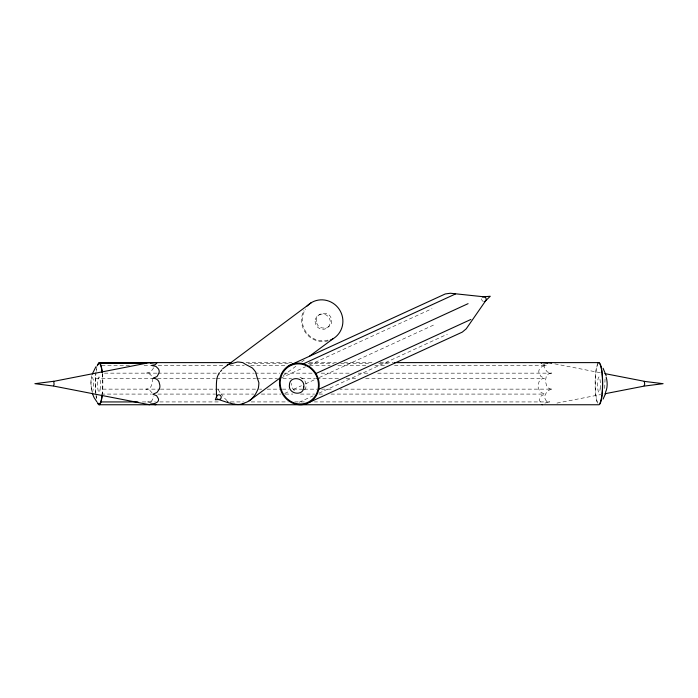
<?xml version="1.0" encoding="UTF-8"?>
<svg xmlns="http://www.w3.org/2000/svg" width="698" height="698" viewBox="0 0 698 698"><rect width="100%" height="100%" fill="white"/><g stroke="black" fill="none" stroke-linecap="round" stroke-linejoin="round"><path stroke-width="0.52" stroke-dasharray="3.49 2.62" d="M95.835 394.082A20.748 3.708 -90 0 1 95.46 378.412L95.469 378.229A21.071 3.769 90 0 1 97.013 366.162M605.044 378.866L604.643 389.781M91.839 375.707L90.915 383.682L91.883 391.587M544.37 364.626L544.213 365.438A9.58 5.741 7.8 0 0 544.99 368.788L547.249 371.877L551.682 373.151L376.719 373.177M92.537 392.381C96.368 375.873 88.323 369.53 91.839 391.665M283.24 375.62L297.243 365.255M301.615 362.018L304.241 360.081M280.866 378.089L305.558 366.747M309.511 364.932L432.01 308.682M284.662 393.436L289.6 391.168M293.553 389.353L301.449 385.724M305.401 383.909L318.244 378.011M319.23 377.557L434.81 324.483M299.189 402.231L313.018 395.879M318.942 393.157L447.366 334.185M544.876 403.06L550.303 401.935L314.37 401.917M542.878 364.722L546.534 365.438L542.049 366.415L539.667 368.788A7.32 5.715 -13.1 0 0 539.065 373.151L540.941 376.501L544.78 378.229C541.744 378.168 538.699 380.55 538.559 383.682A7.32 7.137 53.6 0 0 538.69 389.144L541.055 392.485L545.155 394.222L541.386 395.705L539.667 398.584A7.32 4.38 7.8 0 0 540.444 401.935L541.761 402.99M316.534 321.673C314.615 312.294 329.831 309.886 331.358 319.169C334.045 329.281 317.32 331.62 316.552 321.726M556.943 403.095L600.62 394.588M550.905 373.194C548.34 373.386 545.81 375.515 545.967 378.229A7.32 7.137 53.6 0 0 546.098 383.682C546.063 386.797 549.064 389.231 552.066 389.135L340.074 389.161M551.272 389.179L547.127 391.116L545.592 394.222A7.32 5.715 -13.1 0 0 544.99 398.584L546.272 400.957L549.527 401.908M246.054 362.611L291.86 362.611M309.223 362.611L336.445 362.611M344.07 362.611L373.535 362.611M380.009 362.611L393.14 362.611M248.139 363.335L289.513 363.335M308.019 363.335L334.15 363.344M340.685 363.344L371.161 363.344M378.787 363.344L389.676 363.344M101.603 365.377L129.907 365.377M144.067 365.377L150.594 365.377M158.219 365.377L224.634 365.377M230.078 365.377L244.23 365.377M250.765 365.377L286.695 365.377M309.563 365.377L330.25 365.377M337.867 365.377L367.27 365.377M374.887 365.377L386.867 365.377M394.483 365.377L545.827 365.377M156.806 373.151L102.37 373.151A21.071 3.769 90 0 1 102.746 389.135A21.071 3.769 -90 0 1 102.37 394.222M157.888 373.151L217.767 373.16M222.121 373.16L253.697 373.16M254.787 373.16L279.819 373.168M284.182 373.168L312.486 373.168M321.193 373.168L350.588 373.168M358.205 373.177L370.184 373.177M95.46 378.412L153.202 378.412M157.556 378.412L215.298 378.412M216.389 378.412L255.608 378.412M256.698 378.412L277.403 378.412M282.847 378.412L291.563 378.412M301.37 378.412L315.531 378.412M316.622 378.412L339.498 378.412M346.034 378.412L358.022 378.412M365.647 378.412L543.227 378.412M102.746 389.135L159.353 389.144M160.444 389.144L258.426 389.152M259.516 389.152L261.689 389.152M267.133 389.152L281.285 389.152M282.376 389.152L288.902 389.152M293.265 389.152L303.063 389.161M304.145 389.161L317.215 389.161M321.569 389.161L333.539 389.161M101.28 394.082L151.361 394.082M157.896 394.082L215.595 394.082M221.039 394.082L253.706 394.082M261.331 394.082L280.928 394.082M285.281 394.082L292.907 394.082M300.524 394.082L314.676 394.082M319.03 394.082L324.474 394.082M331.009 394.082L544.414 394.082M142.357 401.935L155.427 401.926M159.781 401.926L220.743 401.926M230.541 401.926L243.611 401.926M251.228 401.926L288.248 401.917M294.774 401.917L305.663 401.917M150.655 402.318L147.697 401.935L151.728 400.957L153.01 398.584A7.32 5.715 13.1 0 0 153.176 396.028M554.814 363.859L600.62 372.784M230.323 402.1L230.916 402.249M218.099 389.475L220.612 393.393A7.32 1.693 51.4 0 1 222.13 395.103M227.068 400.652L224.041 397.694A7.32 1.693 51.4 0 0 222.426 395.469M152.068 392.895L149.677 390.182L145.934 389.135C148.91 389.275 151.946 386.779 151.902 383.682A7.32 7.137 -53.6 0 0 152.033 378.229C152.199 375.201 149.136 373.037 146.318 373.151L150.751 371.877L153.01 368.788A9.58 5.741 -7.8 0 0 153.717 367.392M597.008 401.935A21.071 3.769 90 0 1 595.158 380.934A21.071 3.769 90 0 1 597.916 363.335M597.959 403.287A20.294 3.63 90 0 1 595.272 384.563A20.294 3.63 90 0 1 597.654 364.609M328.191 340.825A21.071 20.495 53.5 0 1 306.178 333.496A21.071 20.495 53.5 0 1 303.944 310.366M233.952 403.078A7.32 1.152 5.6 0 1 234.415 403.112M327.964 340.083A20.294 19.745 53.5 0 1 306.134 332.178A20.294 19.745 53.5 0 1 305.689 308.978M96.437 398.584A21.071 3.769 -90 0 1 96.054 396.071M102.248 373.535A20.294 3.63 -90 0 1 102.248 393.829M96.542 398.035A20.294 3.63 -90 0 1 95.966 393.829M95.87 392.904A20.294 3.63 -90 0 1 95.966 373.535M96.228 371.327A20.294 3.63 -90 0 1 96.542 369.338M294.399 390.627A7.73 7.189 65.3 0 1 291.703 383.385M299.966 377.409A7.73 7.189 65.3 0 1 304.633 389.955M483.444 301.449A2.399 2.234 65.3 0 1 481.699 298.543M600.132 388.934A7.73 1.379 -90 0 0 599.067 376.946A7.73 1.379 -90 0 0 597.741 388.105A7.73 1.379 -90 0 0 600.132 388.934M315.103 321.228A7.73 7.521 53.5 0 0 326.298 328.505A7.73 7.521 53.5 0 0 326.69 315.26A7.73 7.521 53.5 0 0 315.103 321.228M100.058 389.781A7.73 1.379 -90 0 0 99.291 377.086A7.73 1.379 -90 0 0 97.711 387.12A7.73 1.379 -90 0 0 100.058 389.781"/><path stroke-width="1.05" d="M303.805 386.893C305.253 377.618 289.635 375.07 289.426 384.973C288.004 394.387 303.752 396.639 303.805 386.945M219.093 373.901C215.211 376.841 216.616 391.526 216.52 397.162M92.241 374.172L95.888 366.782M605.759 393.192L603.089 399.116M216.799 395.975L215.316 399.788L218.954 399.526M97.223 365.438L99.107 362.611L230.872 362.611M222.671 368.762L311.273 302.688M221.79 369.923L220.516 371.511M227.391 401.699L227.897 401.778M219.469 372.723L218.797 373.378M218.343 399.448C224.337 401.315 238.009 406.855 242.642 403.479M244.745 402.886C251.742 400.757 255.922 394.649 258.356 388.14A7.32 1.239 -82.8 0 0 258.888 382.731C257.614 378.839 256.69 376.431 255.791 372.313A7.32 1.693 51.4 0 0 252.362 368.012C248.898 365.892 246.141 365.019 242.913 362.663A7.32 1.152 5.6 0 0 237.538 361.983L227.278 364.836M249.125 400.87L279.741 378.211M309.493 356.198L333.112 338.713M53.589 381.37L149.581 362.611M644.184 381.37L663.1 383.682L644.298 386.081L604.878 393.759M243.044 403.837L244.265 403.13M542.459 404.482L542.329 404.753A7.32 0.942 -1.3 0 1 542.18 404.517M288.457 365.9L445.263 293.954L450.367 293.247L483.793 296.79L490.275 296.24L485.599 300.838L466.247 328.793L462.312 332.1L310.182 401.969M303.403 363.815L455.532 293.954M315.958 373.517L468.088 303.656M318.759 389.318L470.897 319.457M605.463 392.381C607.661 388.053 607.539 381.85 606.169 377.103M150.192 363.309L155.671 362.611A7.32 0.942 1.3 0 1 156.649 363.335L155.122 364.722L151.466 365.438L155.951 366.415L158.333 368.788A7.32 5.715 13.1 0 1 158.935 373.151L157.059 376.501L153.22 378.229C156.256 378.168 159.301 380.55 159.441 383.682A7.32 7.137 -53.6 0 1 159.31 389.144L156.945 392.485L152.845 394.222L156.614 395.705L158.333 398.584A7.32 4.38 -7.8 0 1 157.556 401.935L155.078 403.427L150.55 404.037L155.671 404.753A7.32 0.942 1.3 0 0 155.82 404.517M394.161 362.611L598.893 362.611M99.107 362.611L100.084 363.335L145.803 363.335M100.992 401.935L138.003 401.935M99.107 404.753L598.893 404.753A21.071 3.769 90 0 0 602.627 380.934A21.071 3.769 90 0 0 597.916 363.335M547.808 363.309L542.329 362.611A7.32 0.942 -1.3 0 0 541.351 363.335M548.419 362.611L551.621 363.239M604.878 373.613L644.298 381.291L644.708 384.301L644.08 385.758M149.581 404.753L53.702 386.081L34.9 383.682L53.702 381.291L54.121 384.301L53.493 385.758M96.97 401.978L94.056 397.563L92.241 393.192M603.089 368.256L606.161 375.707M599.835 364.077A20.294 3.63 90 0 1 600.428 365.29M600.708 366.11A20.294 3.63 90 0 1 601.912 372.418M602.034 373.535A20.294 3.63 90 0 1 602.034 393.829M601.912 394.955A20.294 3.63 90 0 1 600.708 401.263M600.428 402.074A20.294 3.63 90 0 1 599.835 403.287M307.094 306.029A21.071 20.495 53.5 0 1 339.184 309.231A21.071 20.495 53.5 0 1 330.224 340.144M216.624 397.781A2.399 2.33 53.5 0 1 219.006 394.789A2.399 2.33 53.5 0 1 221.039 398.148A2.399 2.33 53.5 0 1 217.27 398.837M102.266 395.155A21.071 3.769 -90 0 1 97.511 402.781M100.084 363.335A21.071 3.769 90 0 1 102.266 372.217M97.572 365.29A20.294 3.63 -90 0 1 102.126 372.418M102.126 394.955A20.294 3.63 -90 0 1 98.165 403.287M482.676 297.112A2.399 2.234 65.3 0 1 485.948 298.255A2.399 2.234 65.3 0 1 484.613 301.449M279.881 378.543A21.071 19.605 65.3 0 0 305.506 404.046A21.071 19.605 65.3 0 0 312.582 369.207A21.071 19.605 65.3 0 0 279.881 378.543M280.596 378.744A20.294 18.881 65.3 0 0 305.279 403.304A20.294 18.881 65.3 0 0 312.093 369.748A20.294 18.881 65.3 0 0 280.596 378.744"/></g></svg>
